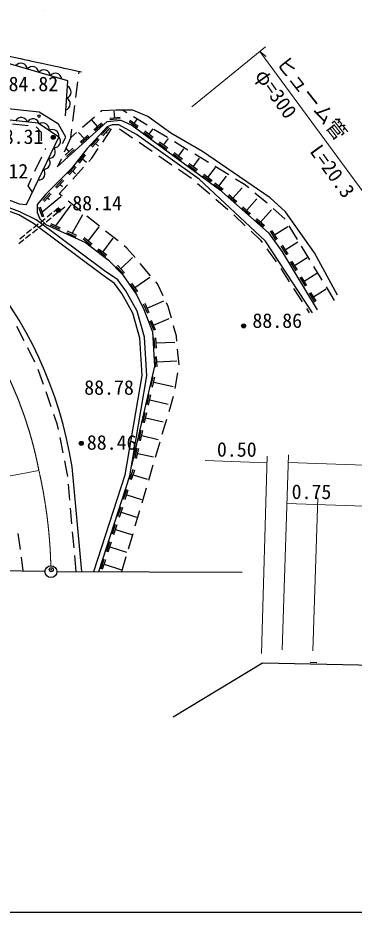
# Model space of a CAD drawing. Units: millimetres, scale not verified. Extents: x 40000 to 680000, y 20000 to 380000.
# Drawn here: x 320462 to 362677, y 205000 to 317462 of the extents above; entities that cross this region are included whole.
import ezdxf
from ezdxf.enums import TextEntityAlignment as Align

# ---------------------------------------------------------------- set-up
doc = ezdxf.new("R2010")
doc.units = ezdxf.units.MM
doc.header["$LTSCALE"] = 1000
doc.header["$PDMODE"] = 32
doc.header["$PDSIZE"] = 500
doc.linetypes.add('CHAIN', pattern=[18.5, 12, -1.5, 3.5, -1.5])
for name, color, linetype, lineweight in [('M-BGD', 7, 'Continuous', 25), ('M-BGD-HTXT', 7, 'Continuous', 13), ('M-BMK', 2, 'CHAIN', 13), ('M-BMK-SRVR', 3, 'Continuous', 25), ('M-STR-HTXT', 7, 'Continuous', 13), ('M-TTL-BAND', 7, 'Continuous', 25)]:
    doc.layers.add(name, color=color, linetype=linetype, lineweight=lineweight)
doc.layers.add('M-OTRS', color=6, linetype='Continuous')
doc.styles.add('ＭＳ ゴシック', font='')
doc.styles.get('ＭＳ ゴシック').set_extended_font_data('MS Gothic')

msp = doc.modelspace()

# ---------------------------------------------------------------- linework, layer by layer
at = {"layer": 'M-BGD'}
for p, q in [((326747, 309550), (318519, 311945)), ((328130, 310408), (328166, 310683)), ((326440, 305129), (326747, 309550)), ((327747, 307433), (328003, 309416)), ((322994, 304201), (307193, 305975)), ((323144, 305594), (318027, 306167)), ((327364, 304457), (327620, 306441)), ((325559, 304079), (323144, 305594)), ((330084, 304989), (328570, 303682)), ((330990, 305771), (330841, 305642)), ((332791, 305853), (330990, 305771)), ((333298, 304949), (332004, 304822)), ((332651, 304886), (332566, 305750)), ((334880, 305836), (332791, 305853)), ((334133, 305519), (333603, 305841)), ((336790, 305072), (334880, 305836)), ((336695, 303959), (334987, 304999)), ((339683, 302970), (336790, 305072)), ((321762, 303867), (319774, 304091)), ((323407, 303046), (322754, 303753)), ((325586, 302455), (322994, 304201)), ((325378, 298716), (331669, 304438)), ((326500, 302442), (325559, 304079)), ((331674, 303751), (329151, 301046)), ((330470, 303821), (329688, 304681)), ((330951, 304258), (329989, 303384)), ((331086, 304110), (330124, 303236)), ((330963, 302769), (331850, 303720)), ((331669, 304438), (333403, 304608)), ((332305, 304030), (331674, 303751)), ((333317, 304750), (332024, 304623)), ((333142, 304018), (332305, 304030)), ((335352, 302790), (333142, 304018)), ((333403, 304608), (334761, 303953)), ((335461, 303626), (334413, 304395)), ((335579, 303787), (334531, 304556)), ((334761, 303953), (345787, 295863)), ((335055, 304171), (335454, 304715)), ((323435, 302009), (323407, 303046)), ((327101, 302414), (327237, 303465)), ((327813, 303028), (327101, 302414)), ((328769, 302273), (328052, 303061)), ((329250, 302711), (328288, 301836)), ((329384, 302563), (328422, 301688)), ((331110, 302632), (331996, 303583)), ((331111, 301852), (332225, 303514)), ((331553, 303108), (331684, 302985)), ((333209, 303520), (334857, 302387)), ((343212, 297195), (335352, 302790)), ((337315, 302265), (336267, 303034)), ((337434, 302426), (336386, 303195)), ((336910, 302811), (337433, 303524)), ((339258, 302399), (337550, 303439)), ((343640, 300678), (339683, 302970)), ((321547, 293995), (325586, 302455)), ((326050, 301664), (326500, 302442)), ((327101, 302414), (326282, 300590)), ((329636, 301345), (330523, 302296)), ((329782, 301209), (330669, 302160)), ((330225, 301684), (330597, 301338)), ((335682, 301820), (337330, 300687)), ((339170, 300904), (338122, 301673)), ((339288, 301065), (338240, 301835)), ((338764, 301450), (339389, 302302)), ((341820, 300839), (340112, 301879)), ((323871, 300905), (323953, 301081)), ((327376, 301063), (326415, 300189)), ((326896, 300626), (326503, 301058)), ((327511, 300916), (326549, 300041)), ((329151, 301046), (327199, 298499)), ((328018, 299322), (328809, 300353)), ((329736, 299800), (330555, 301022)), ((341024, 299544), (339976, 300313)), ((341142, 299705), (340094, 300474)), ((340618, 300089), (341278, 300988)), ((344383, 299279), (342674, 300319)), ((352127, 294838), (343640, 300678)), ((322599, 298188), (323447, 300000)), ((325873, 299677), (325484, 298813)), ((328177, 299200), (328968, 300232)), ((328573, 299716), (329078, 299329)), ((329378, 299410), (329736, 299800)), ((338154, 300121), (339802, 298988)), ((342473, 298729), (343261, 299803)), ((327199, 298499), (323972, 295285)), ((326749, 297861), (327641, 298807)), ((326895, 297724), (327786, 298670)), ((327340, 298197), (327711, 297848)), ((327350, 297199), (328702, 298673)), ((340626, 298421), (342245, 297309)), ((342878, 298183), (341830, 298952)), ((342997, 298344), (341949, 299113)), ((344327, 297368), (345258, 298637)), ((346945, 297719), (345237, 298759)), ((311204, 297625), (320619, 294077)), ((321743, 296360), (322175, 297283)), ((325172, 296187), (326063, 297133)), ((325317, 296050), (326209, 296996)), ((342245, 297309), (342272, 297286)), ((351535, 289390), (343212, 297195)), ((344733, 296822), (343685, 297591)), ((344851, 296983), (343803, 297753)), ((345711, 296287), (346675, 297573)), ((348904, 296526), (347799, 297199)), ((322287, 295543), (321743, 296360)), ((325643, 295338), (326674, 296462)), ((325763, 296523), (326062, 296242)), ((343031, 296635), (344550, 295334)), ((346111, 295737), (345071, 296517)), ((346231, 295897), (345191, 296677)), ((345787, 295863), (351936, 290417)), ((347458, 294770), (348616, 296103)), ((349447, 296074), (348904, 296526)), ((320571, 292675), (313489, 295306)), ((320710, 293050), (313628, 295681)), ((323972, 295285), (322893, 293987)), ((323502, 293059), (325835, 294994)), ((323595, 294513), (324486, 295459)), ((323740, 294376), (324632, 295322)), ((324186, 294849), (324413, 294636)), ((326013, 295041), (325643, 295338)), ((345310, 294683), (346829, 293382)), ((347818, 294193), (346836, 295045)), ((347949, 294344), (346968, 295196)), ((349195, 293262), (350457, 294714)), ((351505, 294361), (350216, 295434)), ((354065, 293064), (352127, 294838)), ((320619, 294077), (321547, 293995)), ((322893, 293987), (322869, 292992)), ((323535, 292379), (323093, 293602)), ((323723, 292447), (323281, 293670)), ((324973, 293128), (325596, 293630)), ((325209, 291289), (327165, 293945)), ((326338, 293656), (325713, 293156)), ((328352, 293163), (326792, 294415)), ((349554, 292684), (348573, 293537)), ((349685, 292835), (348704, 293688)), ((351748, 294149), (351505, 294361)), ((322426, 291583), (320571, 292675)), ((322759, 292083), (320710, 293050)), ((322869, 292992), (323196, 292180)), ((324116, 292438), (324739, 292940)), ((325479, 292969), (324855, 292469)), ((327275, 290350), (328606, 292715)), ((330691, 291285), (329132, 292537)), ((347565, 292706), (349016, 291330)), ((350931, 291753), (352297, 293326)), ((353980, 292196), (352501, 293490)), ((357694, 287906), (354065, 293064)), ((322402, 291059), (323025, 291560)), ((330989, 285174), (322426, 291583)), ((331340, 285661), (322759, 292083)), ((323761, 291594), (323137, 291095)), ((323196, 292180), (323960, 291472)), ((323259, 291748), (323882, 292250)), ((323960, 291472), (328945, 289206)), ((324620, 292282), (323996, 291782)), ((325718, 290838), (324534, 291376)), ((325801, 291020), (324617, 291558)), ((351291, 291176), (350309, 292029)), ((351422, 291327), (350440, 292180)), ((353998, 292167), (353980, 292196)), ((355558, 289604), (354518, 291313)), ((320689, 289679), (321312, 290181)), ((322044, 290220), (321419, 289720)), ((321545, 290369), (322169, 290871)), ((322902, 290907), (322278, 290407)), ((327784, 289899), (326601, 290437)), ((327867, 290081), (326683, 290619)), ((329278, 289393), (330648, 291192)), ((333031, 289407), (331471, 290659)), ((349742, 290642), (350923, 289522)), ((351936, 290417), (353646, 288040)), ((352878, 289525), (352185, 290624)), ((353047, 289632), (352354, 290731)), ((352701, 290181), (354369, 291233)), ((321185, 289533), (320560, 289033)), ((329673, 288840), (328639, 289628)), ((329795, 288999), (328761, 289787)), ((328945, 289206), (331811, 287023)), ((331107, 287999), (332442, 289751)), ((350923, 289522), (351141, 289220)), ((357441, 280375), (351535, 289390)), ((354040, 288307), (355625, 289307)), ((331503, 287446), (330469, 288234)), ((331624, 287605), (330590, 288393)), ((334157, 288502), (333810, 288781)), ((335168, 287320), (334157, 288502)), ((351725, 288408), (352893, 286785)), ((354218, 287650), (353524, 288750)), ((353646, 288040), (358025, 280762)), ((354387, 287757), (353693, 288857)), ((357118, 287042), (356078, 288750)), ((360587, 282585), (357694, 287906)), ((331811, 287023), (333585, 285195)), ((333401, 285886), (334872, 287313)), ((355553, 285774), (354860, 286873)), ((355207, 286323), (356790, 287322)), ((333009, 284506), (331340, 285661)), ((333710, 285280), (332805, 286213)), ((333854, 285419), (332949, 286352)), ((337116, 285039), (335817, 286560)), ((353463, 285964), (354536, 284276)), ((355384, 285667), (354691, 286766)), ((358678, 284479), (357638, 286188)), ((332586, 284069), (330989, 285174)), ((333585, 285195), (335386, 282602)), ((335143, 283564), (337021, 284868)), ((356581, 283702), (355887, 284802)), ((356750, 283809), (356056, 284909)), ((356403, 284359), (358011, 285373)), ((333527, 282800), (332586, 284069)), ((334033, 283125), (333009, 284506)), ((335350, 282916), (334608, 283984)), ((335514, 283030), (334773, 284098)), ((338005, 283999), (337766, 284279)), ((338692, 282519), (338005, 283999)), ((355073, 283432), (356145, 281744)), ((360238, 281917), (359198, 283625)), ((334878, 280344), (333527, 282800)), ((335437, 280574), (334033, 283125)), ((335386, 282602), (336286, 280801)), ((357756, 281724), (357062, 282824)), ((357925, 281831), (357231, 282930)), ((357578, 282381), (359169, 283384)), ((336763, 280283), (336250, 281477)), ((336946, 280361), (336433, 281556)), ((336690, 280959), (338789, 281860)), ((339315, 281175), (339112, 281611)), ((339732, 279715), (339315, 281175)), ((335779, 277192), (334878, 280344)), ((336374, 277294), (335437, 280574)), ((336286, 280801), (337378, 277963)), ((356682, 280900), (357018, 280371)), ((337573, 278127), (337060, 279322)), ((337757, 278206), (337244, 279401)), ((337500, 278804), (339464, 279647)), ((321238, 276845), (320334, 278629)), ((337378, 277963), (337596, 273651)), ((340379, 277450), (340007, 278753)), ((336065, 272484), (335779, 277192)), ((336668, 272452), (336374, 277294)), ((337652, 275916), (337586, 277214)), ((337851, 275926), (337786, 277224)), ((337819, 276575), (340160, 276693)), ((340434, 276808), (340379, 277450)), ((322595, 274169), (321690, 275953)), ((340692, 273819), (340520, 275811)), ((337743, 273550), (337677, 274849)), ((337942, 273561), (337877, 274859)), ((337596, 273651), (334736, 261120)), ((337910, 274210), (340423, 274337)), ((323666, 271372), (323007, 273260)), ((333937, 259999), (336065, 272484)), ((334521, 259856), (336668, 272452)), ((337173, 271064), (337456, 272333)), ((337368, 271020), (337651, 272289)), ((340216, 270862), (340564, 272832)), ((337510, 271655), (339972, 271106)), ((324653, 268539), (323995, 270427)), ((336673, 268819), (336956, 270088)), ((336868, 268776), (337151, 270044)), ((337009, 269410), (339346, 268889)), ((339445, 267967), (340011, 269885)), ((336172, 266574), (336455, 267843)), ((336368, 266531), (336650, 267799)), ((325399, 266399), (324982, 267594)), ((336509, 267165), (338720, 266672)), ((338596, 265089), (339162, 267007)), ((325546, 265680), (325399, 266399)), ((335672, 264329), (335955, 265598)), ((335867, 264286), (336150, 265555)), ((326149, 262741), (325747, 264700)), ((336009, 264920), (338094, 264455)), ((335171, 262084), (335454, 263353)), ((335367, 262041), (335650, 263310)), ((337747, 262212), (338313, 264130)), ((335508, 262675), (337468, 262238)), ((326709, 260013), (326350, 261762)), ((328486, 247842), (327258, 260995)), ((336898, 259334), (337464, 261253)), ((326728, 259799), (326709, 260013)), ((330007, 247837), (333937, 259999)), ((330637, 247835), (334521, 259856)), ((334547, 259449), (334947, 260686)), ((334737, 259387), (335137, 260624)), ((334937, 260006), (336691, 259439)), ((326989, 256810), (326815, 258803)), ((333736, 256939), (334136, 258176)), ((333926, 256878), (334326, 258115)), ((336049, 256457), (336615, 258375)), ((334126, 257496), (335962, 256903)), ((327250, 253822), (327076, 255814)), ((333029, 254751), (333429, 255988)), ((333219, 254689), (333619, 255926)), ((333419, 255308), (335336, 254688)), ((335200, 253580), (335766, 255498)), ((332322, 252562), (332722, 253799)), ((332512, 252500), (332912, 253737)), ((332712, 253119), (334711, 252473)), ((320468, 252602), (320727, 250619)), ((327512, 250833), (327337, 252825)), ((334351, 250702), (334917, 252621)), ((331615, 250373), (332014, 251610)), ((331805, 250312), (332205, 251549)), ((332005, 250930), (334085, 250258)), ((327773, 247844), (327599, 249837)), ((333502, 247825), (334068, 249743)), ((320856, 249628), (321080, 247921)), ((330907, 248185), (331307, 249422)), ((331098, 248123), (331497, 249360)), ((331298, 248742), (333460, 248043)), ((339949, 229578), (351185, 236332)), ((351185, 236332), (371006, 235952)), ((357169, 236421), (358006, 236396))]:
    msp.add_line(p, q, dxfattribs=at)
for centre, radius in [((323097, 305104), 150), ((324895, 302435), 150), ((324895, 302435), 120), ((324895, 302435), 90), ((324895, 302435), 60), ((324895, 302435), 30), ((324895, 302435), 20), ((325535, 293256), 150), ((325535, 293256), 120), ((325535, 293256), 90), ((325535, 293256), 60), ((325535, 293256), 30), ((325535, 293256), 20), ((348802, 278729), 150), ((348802, 278729), 120), ((348802, 278729), 90), ((348802, 278729), 60), ((348802, 278729), 30), ((348802, 278729), 20), ((328417, 263947), 150), ((328417, 263947), 120), ((328417, 263947), 90), ((328417, 263947), 60), ((328417, 263947), 30), ((328417, 263947), 20)]:
    msp.add_circle(centre, radius, dxfattribs=at)
for centre, radius, start, end in [((320833, 310946), 812, 6.3925, 141.15277), ((322273, 310527), 812, 6.3925, 141.15277), ((323713, 310107), 812, 6.3925, 141.15277), ((325154, 309688), 812, 6.3925, 141.15277), ((326336, 308144), 812, 288.64737, 63.40764), ((326232, 306647), 812, 288.64737, 63.40764), ((320887, 304123), 812, 16.21452, 150.97479), ((322360, 303991), 780, 8.68956, 152.58143), ((323578, 303431), 812, 348.65234, 123.41261), ((324790, 302615), 812, 348.65234, 123.41261), ((276500, 253113), 51366, 8.82706, 72.51855), ((324998, 301948), 812, 267.09915, 41.85942), ((324352, 300595), 812, 267.09915, 41.85942), ((323706, 299241), 812, 267.09915, 41.85942), ((323059, 297887), 812, 267.09915, 41.85942)]:
    msp.add_arc(centre, radius, start, end, dxfattribs=at)
for points, knots in [([(323860, 318479), (320895, 318950), (320131, 319071), (317747, 319488), (315323, 319912), (313963, 320140), (311553, 320635), (309025, 321154), (307622, 321509), (305112, 322108), (303125, 322582), (302034, 322938), (300036, 323364), (298478, 323696), (297605, 323900), (296025, 324100), (293363, 324438), (291855, 324497), (289175, 324619), (286214, 324754), (284549, 324560), (281588, 324674), (278813, 324780), (277269, 325043), (274493, 325110), (273150, 325143), (272389, 325235), (271054, 325083), (269203, 324871), (268184, 324592), (266387, 324100), (263656, 323354), (262182, 322746), (259510, 321808), (257885, 321237), (256991, 320870), (255362, 320307), (252795, 319419), (251292, 319103), (248758, 318124), (244207, 316366), (241796, 315047), (237364, 313007), (234070, 311491), (232208, 310674), (228952, 309077), (224532, 306909), (221994, 305803), (217716, 303367), (214148, 301335), (212317, 299918), (208812, 297779), (205719, 295892), (204048, 294717), (200830, 293051), (196654, 290889), (194140, 290038), (189839, 288139), (185004, 286005), (182200, 285021), (177435, 282735), (174292, 281227), (172756, 279904), (169514, 278621), (165958, 277215), (163703, 277253), (159935, 276595), (157506, 276171), (156124, 276063), (153672, 275797), (150227, 275423), (148293, 275205), (144830, 275060), (141619, 274926), (139804, 274895), (136602, 275183), (132769, 275527), (130653, 276045), (126901, 276902), (123628, 277650), (121828, 278211), (118611, 279174), (116562, 279788), (115257, 279784), (113392, 280832), (112191, 281506), (111553, 281964), (110506, 282858), (110099, 283206), (109949, 283328), (109489, 283777)], [0, 0, 0, 0, 1, 1, 1, 2, 2, 2, 3, 3, 3, 4, 4, 4, 5, 5, 5, 6, 6, 6, 7, 7, 7, 8, 8, 8, 9, 9, 9, 10, 10, 10, 11, 11, 11, 12, 12, 12, 13, 13, 13, 14, 14, 14, 15, 15, 15, 16, 16, 16, 17, 17, 17, 18, 18, 18, 19, 19, 19, 20, 20, 20, 21, 21, 21, 22, 22, 22, 23, 23, 23, 24, 24, 24, 25, 25, 25, 26, 26, 26, 27, 27, 27, 28, 28, 28, 29, 29, 29, 30, 30, 30, 30]), ([(77428, 303123), (79292, 301296), (79882, 300720), (81237, 298994), (82571, 297293), (82978, 296094), (84307, 294389), (85381, 293010), (86079, 292305), (87377, 291134), (88242, 290353), (88767, 289945), (89772, 289354), (90735, 288786), (91336, 288553), (92412, 288248), (93480, 287946), (94158, 288144), (95225, 287837), (96218, 287551), (96685, 287152), (97590, 286654), (99214, 285760), (100092, 285198), (101629, 284162), (102767, 283395), (103269, 282781), (104395, 281997), (106145, 280777), (107163, 280143), (109016, 279086), (110893, 278015), (111996, 277493), (114001, 276684), (116808, 275552), (118454, 275097), (121369, 274283), (124441, 273424), (126191, 273021), (129338, 272500), (132515, 271973), (134317, 271804), (137525, 271517), (139554, 271336), (140691, 271170), (142728, 271172), (146059, 271175), (147932, 271281), (151243, 271645), (154786, 272033), (156736, 272523), (160230, 273227), (163313, 273849), (165085, 274045), (168090, 274974), (172047, 276197), (174157, 277205), (177978, 278804), (181431, 280249), (183358, 281083), (186738, 282693), (190431, 284451), (192446, 285546), (196071, 287441), (200027, 289509), (202311, 290552), (206141, 292845), (209581, 294904), (211286, 296403), (214656, 298575), (217166, 300193), (218574, 301101), (221164, 302587), (224130, 304289), (225832, 305174), (228901, 306681), (232428, 308412), (234504, 309167), (238071, 310815), (240817, 312085), (242262, 313007), (245071, 314131), (247530, 315115), (248986, 315457), (251497, 316300), (254182, 317202), (255653, 317812), (258375, 318593), (260097, 319087), (261059, 319434), (262836, 319657), (264661, 319886), (265711, 319843), (267544, 319698), (270091, 319497), (271480, 319065), (274012, 318716), (277393, 318249), (279293, 318026), (282690, 317692), (287248, 317244), (289827, 317262), (294378, 316743), (296881, 316458), (298265, 316158), (300758, 315785), (302951, 315457), (304182, 315290), (306373, 314948), (309723, 314425), (311601, 314135), (314936, 313529), (317405, 313080), (318775, 312760), (321231, 312243), (324059, 311648), (324954, 311447), (328460, 310666)], [0, 0, 0, 0, 1, 1, 1, 2, 2, 2, 3, 3, 3, 4, 4, 4, 5, 5, 5, 6, 6, 6, 7, 7, 7, 8, 8, 8, 9, 9, 9, 10, 10, 10, 11, 11, 11, 12, 12, 12, 13, 13, 13, 14, 14, 14, 15, 15, 15, 16, 16, 16, 17, 17, 17, 18, 18, 18, 19, 19, 19, 20, 20, 20, 21, 21, 21, 22, 22, 22, 23, 23, 23, 24, 24, 24, 25, 25, 25, 26, 26, 26, 27, 27, 27, 28, 28, 28, 29, 29, 29, 30, 30, 30, 31, 31, 31, 32, 32, 32, 33, 33, 33, 34, 34, 34, 35, 35, 35, 36, 36, 36, 37, 37, 37, 38, 38, 38, 39, 39, 39, 39])]:
    msp.add_open_spline(points, degree=3, knots=knots, dxfattribs=at)
for p in [(324895, 302435), (325535, 293256), (348802, 278729), (328417, 263947)]:
    msp.add_point(p, dxfattribs=at)
at = {"layer": 'M-BGD-HTXT'}
msp.add_line((323091, 260559), (298541, 255837), dxfattribs=at)
at = {"layer": 'M-BMK'}
for centre, radius, start, end in [((274257, 251166), 49729, 10.88677, 64.06302), ((263179, 246941), 61440, 1.51593, 12.80547)]:
    msp.add_arc(centre, radius, start, end, dxfattribs=at)
at = {"layer": 'M-BMK-SRVR'}
for p, q in [((279424, 248701), (323865, 247869)), ((325362, 247853), (348632, 247773))]:
    msp.add_line(p, q, dxfattribs=at)
msp.add_circle((324613, 247816), 750, dxfattribs=at)
at = {"layer": 'M-OTRS'}
for p in [(324639, 248063), (324652, 248061)]:
    msp.add_point(p, dxfattribs=at)
at = {"layer": 'M-STR-HTXT'}
for p, q in [((342302, 306275), (351545, 313807)), ((350851, 313242), (351635, 312613)), ((350851, 313242), (364352, 294822)), ((351044, 237523), (351781, 262330)), ((353642, 237990), (354421, 262514)), ((343981, 261780), (351757, 261524)), ((354390, 261527), (389450, 260328)), ((358105, 257111), (357510, 237867)), ((354226, 256368), (389264, 255212))]:
    msp.add_line(p, q, dxfattribs=at)
at = {"layer": 'M-TTL-BAND'}
msp.add_line((40000, 205000), (579000, 205000), dxfattribs=at)

# ---------------------------------------------------------------- texts
at = {"layer": 'M-BGD', "style": 'ＭＳ ゴシック'}
for s, p in [('84.82', (319290, 307691)), ('88.31', (317434, 301059)), ('88.12', (315524, 296720)), ('88.14', (327286, 292708)), ('88.86', (349909, 277924)), ('88.78', (328787, 269512)), ('88.46', (329114, 262604))]:
    msp.add_text(s, height=1833, dxfattribs=at).set_placement(p, align=Align.BOTTOM_LEFT)
at = {"layer": 'M-STR-HTXT', "style": 'ＭＳ ゴシック'}
for s, rotation, p in [('ヒューム管', 308.121, (352369, 311409)), ('φ=300', 305.245, (349689, 309892)), ('L=20.3', 305.868, (356584, 300358)), ('0.50', 359.774, (345449, 261732)), ('0.75', 359.774, (354829, 256411))]:
    msp.add_text(s, height=1833, rotation=rotation, dxfattribs=at).set_placement(p, align=Align.BOTTOM_LEFT)

doc.saveas('drawing.dxf')
